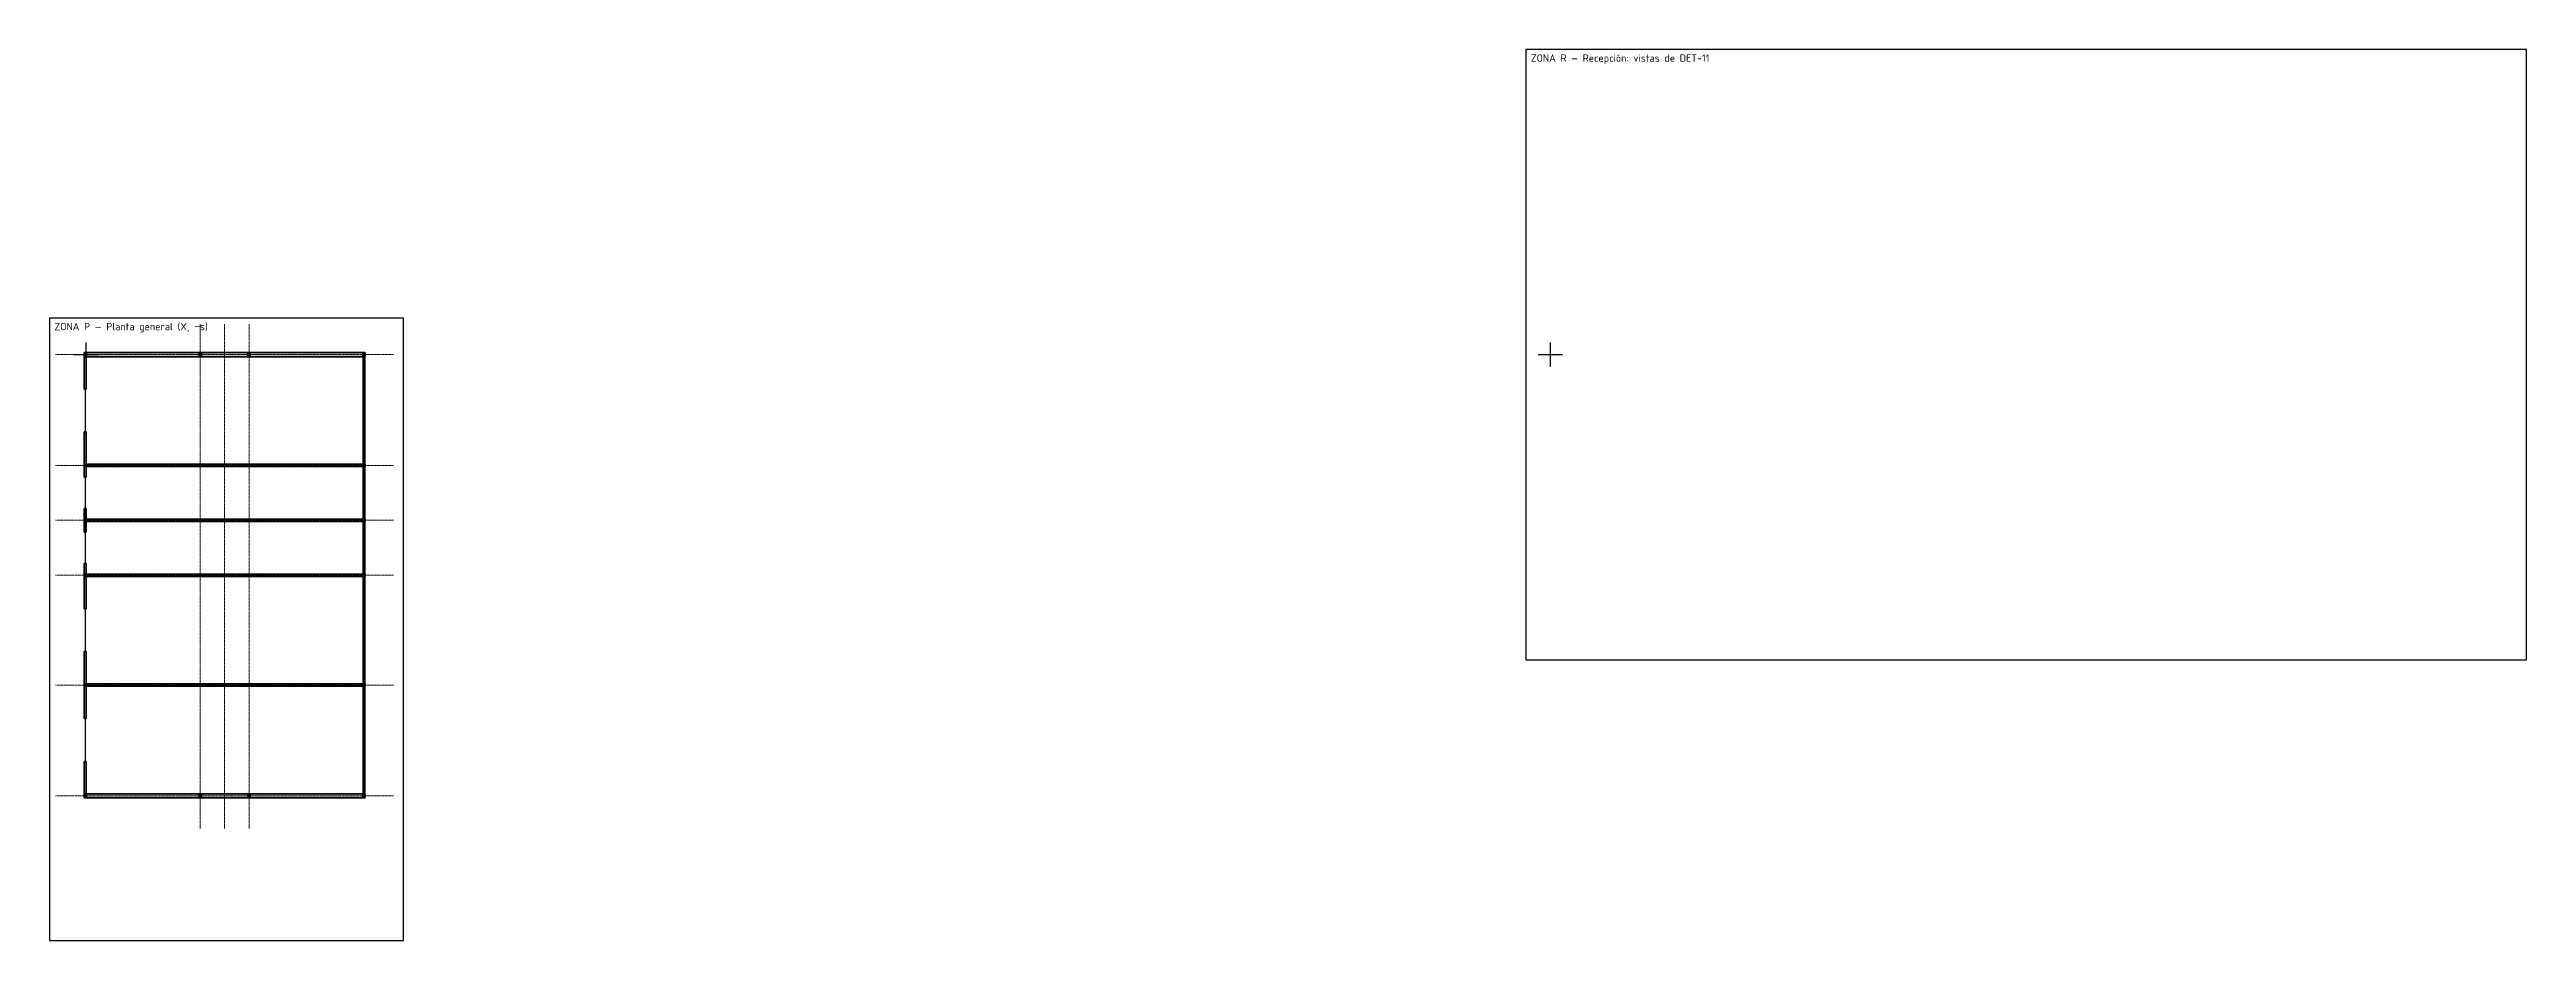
# Model space of a CAD drawing. Header units: millimetres. Extents: x -3000 to 200000, y -48000 to 386000.
# Drawn here: x -3000 to 200000, y -48000 to 25000 of the extents above; entities that cross this region are included whole.
import ezdxf
from ezdxf.enums import TextEntityAlignment as Align

# ---------------------------------------------------------------- set-up
doc = ezdxf.new("R2010")
doc.units = ezdxf.units.MM
doc.linetypes.add('ACAD_ISO04W100', pattern=[30, 24, -3, 0, -3])
doc.layers.add('AN-NOPLOT', color=8, linetype='Continuous', plot=False)
for name, color, linetype, lineweight in [('AN-RAYADO-EX', 9, 'Continuous', 13), ('EX-CERRAMIENTO', 8, 'Continuous', 25), ('EX-COLUMNAS', 8, 'Continuous', 35), ('EX-HORMIGON-CORTE', 8, 'Continuous', 35), ('G-EJES', 1, 'ACAD_ISO04W100', 18)]:
    doc.layers.add(name, color=color, linetype=linetype, lineweight=lineweight)
doc.styles.add('IRAM-N', font='isocpeur.ttf')

msp = doc.modelspace()

# ---------------------------------------------------------------- hatches: boundary and pattern name
at = {"layer": 'AN-RAYADO-EX'}
h = msp.add_hatch(color=7, dxfattribs=at)
h.dxf.hatch_style = 1
h.paths.add_polyline_path([(-175, 100), (25, 100), (25, -100), (-175, -100)])
h = msp.add_hatch(color=256, dxfattribs=at)
h.dxf.hatch_style = 1
h.paths.add_polyline_path([(-150, 175), (22850, 175), (22850, -175), (-150, -175)])
h = msp.add_hatch(color=7, dxfattribs=at)
h.dxf.hatch_style = 1
h.paths.add_polyline_path([(9250, 100), (9450, 100), (9450, -100), (9250, -100)])
h = msp.add_hatch(color=7, dxfattribs=at)
h.dxf.hatch_style = 1
h.paths.add_polyline_path([(13250, 100), (13450, 100), (13450, -100), (13250, -100)])
h = msp.add_hatch(color=7, dxfattribs=at)
h.dxf.hatch_style = 1
h.paths.add_polyline_path([(22675, 100), (22875, 100), (22875, -100), (22675, -100)])
h = msp.add_hatch(color=256, dxfattribs=at)
h.dxf.hatch_style = 1
h.paths.add_polyline_path([(-150, -175), (0, -175), (0, -2825), (-150, -2825)])
h = msp.add_hatch(color=256, dxfattribs=at)
h.dxf.hatch_style = 1
h.paths.add_polyline_path([(22700, -175), (22850, -175), (22850, -35975), (22700, -35975)])
h = msp.add_hatch(color=256, dxfattribs=at)
h.dxf.hatch_style = 1
h.paths.add_polyline_path([(-150, -6325), (0, -6325), (0, -10035), (-150, -10035)])
h = msp.add_hatch(color=7, dxfattribs=at)
h.dxf.hatch_style = 1
h.paths.add_polyline_path([(-175, -8975), (25, -8975), (25, -9175), (-175, -9175)])
h = msp.add_hatch(color=256, dxfattribs=at)
h.dxf.hatch_style = 1
h.paths.add_polyline_path([(5700, -8975), (22700, -8975), (22700, -9175), (5700, -9175)])
h = msp.add_hatch(color=7, dxfattribs=at)
h.dxf.hatch_style = 1
h.paths.add_polyline_path([(9250, -8975), (9450, -8975), (9450, -9175), (9250, -9175)])
h = msp.add_hatch(color=7, dxfattribs=at)
h.dxf.hatch_style = 1
h.paths.add_polyline_path([(13250, -8975), (13450, -8975), (13450, -9175), (13250, -9175)])
h = msp.add_hatch(color=7, dxfattribs=at)
h.dxf.hatch_style = 1
h.paths.add_polyline_path([(22675, -8975), (22875, -8975), (22875, -9175), (22675, -9175)])
h = msp.add_hatch(color=7, dxfattribs=at)
h.dxf.hatch_style = 1
h.paths.add_polyline_path([(-175, -13475), (25, -13475), (25, -13675), (-175, -13675)])
h = msp.add_hatch(color=256, dxfattribs=at)
h.dxf.hatch_style = 1
h.paths.add_polyline_path([(-150, -12615), (0, -12615), (0, -14535), (-150, -14535)])
h = msp.add_hatch(color=256, dxfattribs=at)
h.dxf.hatch_style = 1
h.paths.add_polyline_path([(5700, -13475), (22700, -13475), (22700, -13675), (5700, -13675)])
h = msp.add_hatch(color=7, dxfattribs=at)
h.dxf.hatch_style = 1
h.paths.add_polyline_path([(9250, -13475), (9450, -13475), (9450, -13675), (9250, -13675)])
h = msp.add_hatch(color=7, dxfattribs=at)
h.dxf.hatch_style = 1
h.paths.add_polyline_path([(13250, -13475), (13450, -13475), (13450, -13675), (13250, -13675)])
h = msp.add_hatch(color=7, dxfattribs=at)
h.dxf.hatch_style = 1
h.paths.add_polyline_path([(22675, -13475), (22875, -13475), (22875, -13675), (22675, -13675)])
h = msp.add_hatch(color=7, dxfattribs=at)
h.dxf.hatch_style = 1
h.paths.add_polyline_path([(-175, -17975), (25, -17975), (25, -18175), (-175, -18175)])
h = msp.add_hatch(color=256, dxfattribs=at)
h.dxf.hatch_style = 1
h.paths.add_polyline_path([(-150, -17115), (0, -17115), (0, -20825), (-150, -20825)])
h = msp.add_hatch(color=256, dxfattribs=at)
h.dxf.hatch_style = 1
h.paths.add_polyline_path([(5700, -17975), (22700, -17975), (22700, -18175), (5700, -18175)])
h = msp.add_hatch(color=7, dxfattribs=at)
h.dxf.hatch_style = 1
h.paths.add_polyline_path([(9250, -17975), (9450, -17975), (9450, -18175), (9250, -18175)])
h = msp.add_hatch(color=7, dxfattribs=at)
h.dxf.hatch_style = 1
h.paths.add_polyline_path([(13250, -17975), (13450, -17975), (13450, -18175), (13250, -18175)])
h = msp.add_hatch(color=7, dxfattribs=at)
h.dxf.hatch_style = 1
h.paths.add_polyline_path([(22675, -17975), (22875, -17975), (22875, -18175), (22675, -18175)])
h = msp.add_hatch(color=256, dxfattribs=at)
h.dxf.hatch_style = 1
h.paths.add_polyline_path([(-150, -24325), (0, -24325), (0, -29825), (-150, -29825)])
h = msp.add_hatch(color=7, dxfattribs=at)
h.dxf.hatch_style = 1
h.paths.add_polyline_path([(-175, -26975), (25, -26975), (25, -27175), (-175, -27175)])
h = msp.add_hatch(color=256, dxfattribs=at)
h.dxf.hatch_style = 1
h.paths.add_polyline_path([(5700, -26975), (22700, -26975), (22700, -27175), (5700, -27175)])
h = msp.add_hatch(color=7, dxfattribs=at)
h.dxf.hatch_style = 1
h.paths.add_polyline_path([(9250, -26975), (9450, -26975), (9450, -27175), (9250, -27175)])
h = msp.add_hatch(color=7, dxfattribs=at)
h.dxf.hatch_style = 1
h.paths.add_polyline_path([(13250, -26975), (13450, -26975), (13450, -27175), (13250, -27175)])
h = msp.add_hatch(color=7, dxfattribs=at)
h.dxf.hatch_style = 1
h.paths.add_polyline_path([(22675, -26975), (22875, -26975), (22875, -27175), (22675, -27175)])
h = msp.add_hatch(color=256, dxfattribs=at)
h.dxf.hatch_style = 1
h.paths.add_polyline_path([(-150, -33325), (0, -33325), (0, -35975), (-150, -35975)])
h = msp.add_hatch(color=7, dxfattribs=at)
h.dxf.hatch_style = 1
h.paths.add_polyline_path([(-175, -36050), (25, -36050), (25, -36250), (-175, -36250)])
h = msp.add_hatch(color=256, dxfattribs=at)
h.dxf.hatch_style = 1
h.paths.add_polyline_path([(-150, -35975), (22850, -35975), (22850, -36325), (-150, -36325)])
h = msp.add_hatch(color=7, dxfattribs=at)
h.dxf.hatch_style = 1
h.paths.add_polyline_path([(9250, -36050), (9450, -36050), (9450, -36250), (9250, -36250)])
h = msp.add_hatch(color=7, dxfattribs=at)
h.dxf.hatch_style = 1
h.paths.add_polyline_path([(13250, -36050), (13450, -36050), (13450, -36250), (13250, -36250)])
h = msp.add_hatch(color=7, dxfattribs=at)
h.dxf.hatch_style = 1
h.paths.add_polyline_path([(22675, -36050), (22875, -36050), (22875, -36250), (22675, -36250)])

# ---------------------------------------------------------------- linework, layer by layer
at = {"layer": 'AN-NOPLOT'}
for p, q in [((-1000, 0), (1000, 0)), ((0, -1000), (0, 1000)), ((119000, 0), (121000, 0)), ((120000, -1000), (120000, 1000))]:
    msp.add_line(p, q, dxfattribs=at)
for points in [[(118000, -25000), (200000, -25000), (200000, 25000), (118000, 25000)], [(-3000, -48000), (26000, -48000), (26000, 3000), (-3000, 3000)]]:
    msp.add_lwpolyline(points, close=True, dxfattribs=at)
at = {"layer": 'EX-CERRAMIENTO'}
for p, q in [((-75, -2825), (-75, -6325)), ((-75, -10035), (-75, -12615)), ((-75, -14535), (-75, -17115)), ((-75, -20825), (-75, -24325)), ((-75, -29825), (-75, -33325))]:
    msp.add_line(p, q, dxfattribs=at)
at = {"layer": 'EX-COLUMNAS'}
for points in [[(-175, 100), (25, 100), (25, -100), (-175, -100)], [(9250, 100), (9450, 100), (9450, -100), (9250, -100)], [(13250, 100), (13450, 100), (13450, -100), (13250, -100)], [(22675, 100), (22875, 100), (22875, -100), (22675, -100)], [(-175, -8975), (25, -8975), (25, -9175), (-175, -9175)], [(9250, -8975), (9450, -8975), (9450, -9175), (9250, -9175)], [(13250, -8975), (13450, -8975), (13450, -9175), (13250, -9175)], [(22675, -8975), (22875, -8975), (22875, -9175), (22675, -9175)], [(-175, -13475), (25, -13475), (25, -13675), (-175, -13675)], [(9250, -13475), (9450, -13475), (9450, -13675), (9250, -13675)], [(13250, -13475), (13450, -13475), (13450, -13675), (13250, -13675)], [(22675, -13475), (22875, -13475), (22875, -13675), (22675, -13675)], [(-175, -17975), (25, -17975), (25, -18175), (-175, -18175)], [(9250, -17975), (9450, -17975), (9450, -18175), (9250, -18175)], [(13250, -17975), (13450, -17975), (13450, -18175), (13250, -18175)], [(22675, -17975), (22875, -17975), (22875, -18175), (22675, -18175)], [(-175, -26975), (25, -26975), (25, -27175), (-175, -27175)], [(9250, -26975), (9450, -26975), (9450, -27175), (9250, -27175)], [(13250, -26975), (13450, -26975), (13450, -27175), (13250, -27175)], [(22675, -26975), (22875, -26975), (22875, -27175), (22675, -27175)], [(-175, -36050), (25, -36050), (25, -36250), (-175, -36250)], [(9250, -36050), (9450, -36050), (9450, -36250), (9250, -36250)], [(13250, -36050), (13450, -36050), (13450, -36250), (13250, -36250)], [(22675, -36050), (22875, -36050), (22875, -36250), (22675, -36250)]]:
    msp.add_lwpolyline(points, close=True, dxfattribs=at)
at = {"layer": 'EX-HORMIGON-CORTE'}
for points in [[(-150, 175), (22850, 175), (22850, -175), (-150, -175)], [(-150, -175), (0, -175), (0, -2825), (-150, -2825)], [(22700, -175), (22850, -175), (22850, -35975), (22700, -35975)], [(-150, -6325), (0, -6325), (0, -10035), (-150, -10035)], [(5700, -8975), (22700, -8975), (22700, -9175), (5700, -9175)], [(-150, -12615), (0, -12615), (0, -14535), (-150, -14535)], [(5700, -13475), (22700, -13475), (22700, -13675), (5700, -13675)], [(-150, -17115), (0, -17115), (0, -20825), (-150, -20825)], [(5700, -17975), (22700, -17975), (22700, -18175), (5700, -18175)], [(-150, -24325), (0, -24325), (0, -29825), (-150, -29825)], [(5700, -26975), (22700, -26975), (22700, -27175), (5700, -27175)], [(-150, -33325), (0, -33325), (0, -35975), (-150, -35975)], [(-150, -35975), (22850, -35975), (22850, -36325), (-150, -36325)]]:
    msp.add_lwpolyline(points, close=True, dxfattribs=at)
for points in [[(5700, -8975), (0, -8975), (0, -9175), (5700, -9175)], [(5700, -13475), (0, -13475), (0, -13675), (5700, -13675)], [(5700, -17975), (0, -17975), (0, -18175), (5700, -18175)], [(5700, -26975), (0, -26975), (0, -27175), (5700, -27175)]]:
    msp.add_lwpolyline(points, dxfattribs=at)
at = {"layer": 'G-EJES'}
for p, q in [((9350, 2500), (9350, -38825)), ((11350, 2500), (11350, -38825)), ((13350, 2500), (13350, -38825)), ((-2500, 0), (25200, 0)), ((-2500, -9075), (25200, -9075)), ((-2500, -13575), (25200, -13575)), ((-2500, -18075), (25200, -18075)), ((-2500, -27075), (25200, -27075)), ((-2500, -36150), (25200, -36150))]:
    msp.add_line(p, q, dxfattribs=at)

# ---------------------------------------------------------------- texts
at = {"layer": 'AN-NOPLOT', "style": 'IRAM-N'}
for s, p in [('ZONA R — Recepción: vistas de DET-11', (118400, 24600)), ('ZONA P — Planta general (X, −s)', (-2600, 2600))]:
    msp.add_text(s, height=600, dxfattribs=at).set_placement(p, align=Align.TOP_LEFT)

doc.saveas('drawing.dxf')
